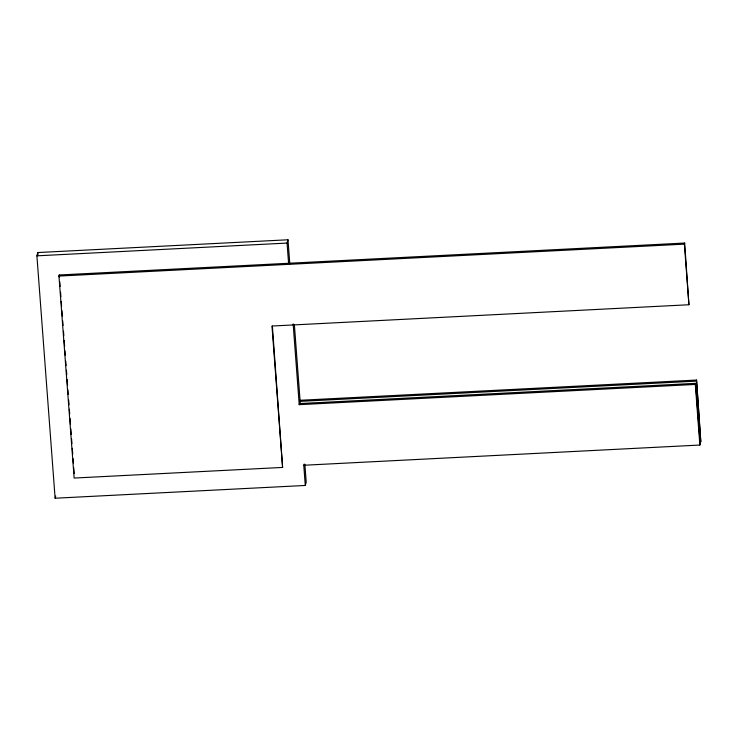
<?xml version="1.0" encoding="UTF-8"?>
<svg xmlns="http://www.w3.org/2000/svg" width="738" height="738" viewBox="0 0 738 738"><rect width="100%" height="100%" fill="white"/><g stroke="black" fill="none" stroke-linecap="round" stroke-linejoin="round"><path stroke-width="1.11" d="M304.859 464.202L306.215 482.163L305.283 485.456L55.119 498.224L36.9 255.837L37.822 252.544L287.995 239.776L289.803 263.844M58.957 276.077L59.261 274.979L684.68 243.051L688.932 304.748L271.981 326.03L282.608 467.422L74.141 478.058L58.957 276.077L684.375 244.149L684.68 243.051M55.119 498.224L55.737 496.028M288.586 263.272L287.064 243.07L287.995 239.776M695.62 383.345L695.307 384.443L299.213 404.664L299.517 403.566L695.62 383.345L700.178 443.944L699.864 445.042L303.77 465.254L305.283 485.456M282.608 467.422L272.377 326.076M303.77 465.254L304.074 464.156M696.543 380.052L700.796 441.739L696.543 380.052L300.274 400.273M36.9 255.837L287.064 243.07M300.135 401.361L696.238 381.149M695.307 384.443L699.864 445.042M684.375 244.149L688.932 304.748M294.37 324.582L300.311 403.649M293.143 323.862L299.213 404.664M59.261 274.979L59.437 277.276M59.787 281.861L60.129 286.455M60.562 292.193L60.903 296.777M61.254 301.372L61.595 305.966M61.937 310.55L62.37 316.288M62.721 320.882L63.062 325.476M63.496 331.214L63.837 335.799M64.178 340.393L64.612 346.131M64.962 350.716L65.304 355.31M65.737 361.048L66.079 365.642M66.429 370.227L66.771 374.821M67.112 379.415L67.545 385.153M67.896 389.738L68.237 394.332M68.671 400.07L69.012 404.664M69.363 409.249L69.704 413.843M70.045 418.428L70.479 424.166M70.83 428.76L71.254 434.498M71.604 439.092L71.946 443.676M72.296 448.27L72.721 454.008M73.071 458.602L73.413 463.187M73.754 467.781L74.187 473.519M37.822 252.544L37.998 254.841"/></g></svg>
